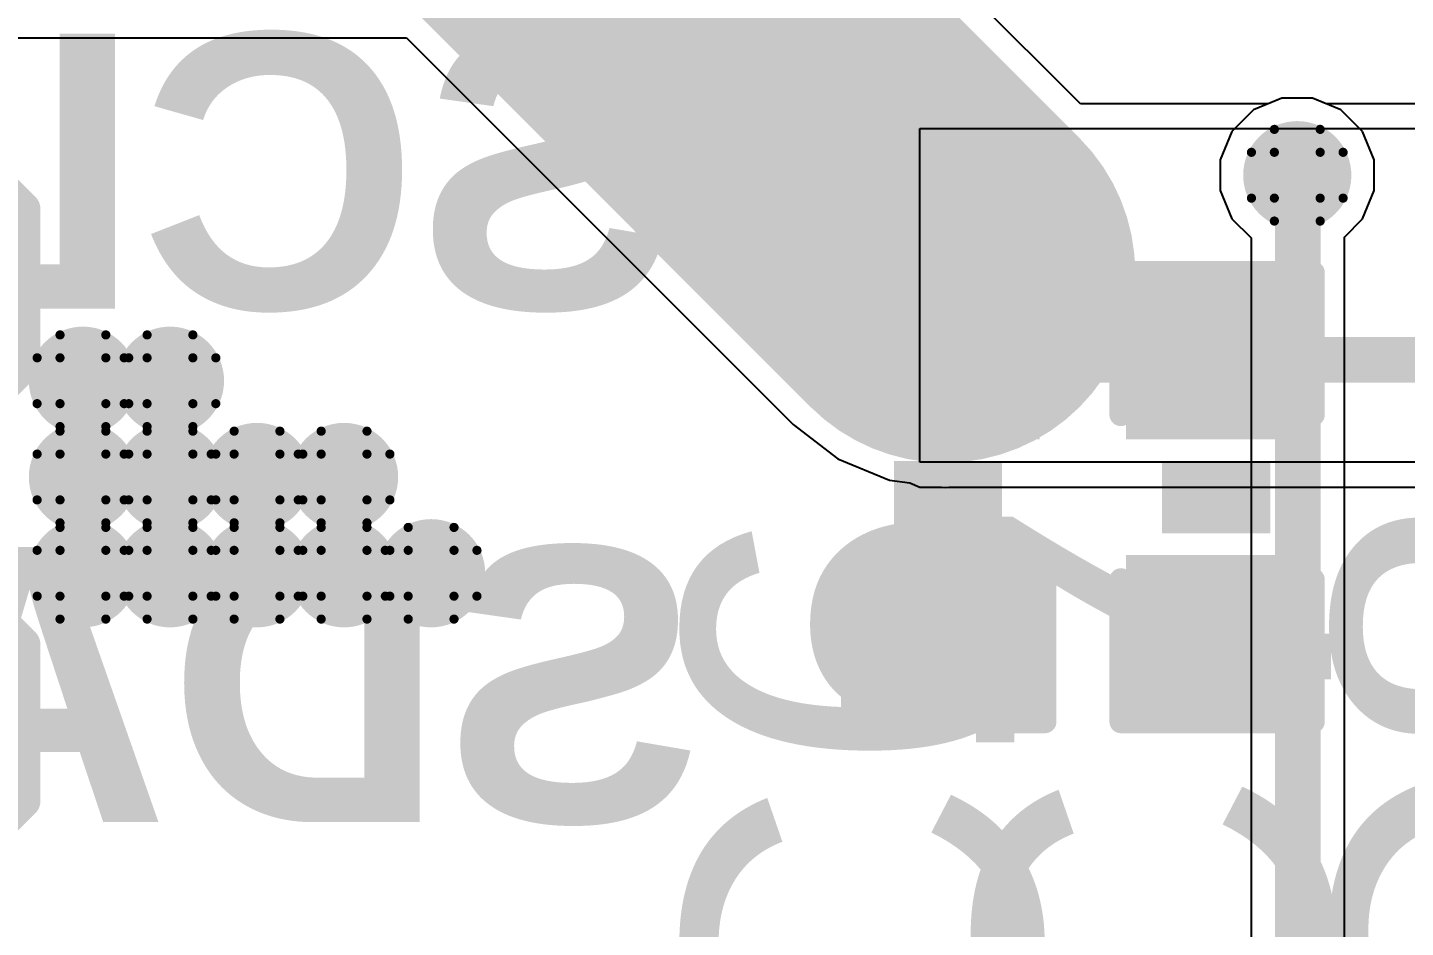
# Model space of a CAD drawing. Header units: inches. Extents: x -1 to 13, y -1.6 to 0.5.
# Drawn here: x -0.5891 to -0.2883, y -0.6403 to -0.4439 of the extents above; entities that cross this region are included whole.
import ezdxf

# ---------------------------------------------------------------- set-up
doc = ezdxf.new("R2010")
doc.units = ezdxf.units.IN
doc.header["$MEASUREMENT"] = 0
for name, color, linetype in [('Bottom Layer', 5, 'Continuous'), ('Bottom Overlay', 54, 'Continuous'), ('Bottom Paste', 16, 'Continuous'), ('Bottom Solder', 6, 'Continuous'), ('Drill Drawing', 1, 'Continuous'), ('Top Glue Points', 56, 'Continuous'), ('Top Layer', 1, 'Continuous'), ('Top Overlay', 2, 'Continuous'), ('Top Paste', 8, 'Continuous'), ('Top Solder', 216, 'Continuous'), ('Via Holes', 16, 'Continuous')]:
    doc.layers.add(name, color=color, linetype=linetype)
doc.styles.add('Arial', font='', dxfattribs={"height": 0.2})
doc.styles.add('Arial_Bold', font='', dxfattribs={"height": 0.2})
doc.styles.get('Arial').set_extended_font_data('Arial')
doc.styles.get('Arial_Bold').set_extended_font_data('Arial', bold=True)

# ---------------------------------------------------------------- blocks, each defined once
blk = doc.blocks.new('CAP_0603_24')
at = {"layer": 'Top Layer'}
for points in [[(-0.015, 0.0175), (-0.015, -0.0175), (-0.045, -0.0175), (-0.045, 0.0175)], [(0.045, 0.0175), (0.045, -0.0175), (0.015, -0.0175), (0.015, 0.0175)]]:
    blk.add_hatch(color=1, dxfattribs=at).paths.add_polyline_path(points)
at = {"layer": 'Top Paste'}
for points in [[(-0.015, 0.0175), (-0.015, -0.0175), (-0.045, -0.0175), (-0.045, 0.0175)], [(0.045, 0.0175), (0.045, -0.0175), (0.015, -0.0175), (0.015, 0.0175)]]:
    blk.add_hatch(color=8, dxfattribs=at).paths.add_polyline_path(points)
at = {"layer": 'Top Solder'}
for points in [[(-0.01264, 0.01986), (-0.01264, -0.01986), (-0.04736, -0.01986), (-0.04736, 0.01986)], [(0.04736, 0.01986), (0.04736, -0.01986), (0.01264, -0.01986), (0.01264, 0.01986)]]:
    blk.add_hatch(color=216, dxfattribs=at).paths.add_polyline_path(points)
at = {"layer": 'Top Overlay', "const_width": 0.005}
for points in [[(-0.049, 0.021), (-0.049, -0.021)], [(-0.049, 0.021), (-0.018, 0.021)], [(0.018, 0.021), (0.049, 0.021)], [(0.049, 0.021), (0.049, -0.021)], [(-0.049, -0.021), (-0.018, -0.021)], [(0.018, -0.021), (0.049, -0.021)]]:
    blk.add_lwpolyline(points, dxfattribs=at)
at = {"layer": 'Top Overlay', "const_width": 0.0025}
for points in [[(-0.05025, 0.021, 1), (-0.04775, 0.021, 1)], [(-0.05025, 0.021, 1), (-0.04775, 0.021, 1)], [(-0.01925, 0.021, 1), (-0.01675, 0.021, 1)], [(0.01675, 0.021, 1), (0.01925, 0.021, 1)], [(0.04775, 0.021, 1), (0.05025, 0.021, 1)], [(0.04775, 0.021, 1), (0.05025, 0.021, 1)], [(-0.05025, -0.021, 1), (-0.04775, -0.021, 1)], [(-0.05025, -0.021, 1), (-0.04775, -0.021, 1)], [(-0.01925, -0.021, 1), (-0.01675, -0.021, 1)], [(0.01675, -0.021, 1), (0.01925, -0.021, 1)], [(0.04775, -0.021, 1), (0.05025, -0.021, 1)], [(0.04775, -0.021, 1), (0.05025, -0.021, 1)]]:
    blk.add_lwpolyline(points, format="xyb", close=True, dxfattribs=at)
blk = doc.blocks.new('CAP_0603_25')
at = {"layer": 'Top Layer'}
for points in [[(-0.015, 0.0175), (-0.015, -0.0175), (-0.045, -0.0175), (-0.045, 0.0175)], [(0.045, 0.0175), (0.045, -0.0175), (0.015, -0.0175), (0.015, 0.0175)]]:
    blk.add_hatch(color=1, dxfattribs=at).paths.add_polyline_path(points)
at = {"layer": 'Top Paste'}
for points in [[(-0.015, 0.0175), (-0.015, -0.0175), (-0.045, -0.0175), (-0.045, 0.0175)], [(0.045, 0.0175), (0.045, -0.0175), (0.015, -0.0175), (0.015, 0.0175)]]:
    blk.add_hatch(color=8, dxfattribs=at).paths.add_polyline_path(points)
at = {"layer": 'Top Solder'}
for points in [[(-0.01264, 0.01986), (-0.01264, -0.01986), (-0.04736, -0.01986), (-0.04736, 0.01986)], [(0.04736, 0.01986), (0.04736, -0.01986), (0.01264, -0.01986), (0.01264, 0.01986)]]:
    blk.add_hatch(color=216, dxfattribs=at).paths.add_polyline_path(points)
at = {"layer": 'Top Overlay', "const_width": 0.005}
for points in [[(-0.049, 0.021), (-0.049, -0.021)], [(-0.049, 0.021), (-0.018, 0.021)], [(0.018, 0.021), (0.049, 0.021)], [(0.049, 0.021), (0.049, -0.021)], [(-0.049, -0.021), (-0.018, -0.021)], [(0.018, -0.021), (0.049, -0.021)]]:
    blk.add_lwpolyline(points, dxfattribs=at)
at = {"layer": 'Top Overlay', "const_width": 0.0025}
for points in [[(-0.05025, 0.021, 1), (-0.04775, 0.021, 1)], [(-0.05025, 0.021, 1), (-0.04775, 0.021, 1)], [(-0.01925, 0.021, 1), (-0.01675, 0.021, 1)], [(0.01675, 0.021, 1), (0.01925, 0.021, 1)], [(0.04775, 0.021, 1), (0.05025, 0.021, 1)], [(0.04775, 0.021, 1), (0.05025, 0.021, 1)], [(-0.05025, -0.021, 1), (-0.04775, -0.021, 1)], [(-0.05025, -0.021, 1), (-0.04775, -0.021, 1)], [(-0.01925, -0.021, 1), (-0.01675, -0.021, 1)], [(0.01675, -0.021, 1), (0.01925, -0.021, 1)], [(0.04775, -0.021, 1), (0.05025, -0.021, 1)], [(0.04775, -0.021, 1), (0.05025, -0.021, 1)]]:
    blk.add_lwpolyline(points, format="xyb", close=True, dxfattribs=at)
blk = doc.blocks.new('TEST_POINT_B_90')
at = {"layer": 'Bottom Layer'}
blk.add_hatch(color=5, dxfattribs=at).paths.add_polyline_path([(0.015, 0.03), (-0.015, 0.03), (-0.03, 0.015), (-0.03, -0.015), (-0.015, -0.03), (0.015, -0.03), (0.03, -0.015), (0.03, 0.015)])
at = {"layer": 'Bottom Paste'}
blk.add_hatch(color=16, dxfattribs=at).paths.add_polyline_path([(0.015, 0.03), (-0.015, 0.03), (-0.03, 0.015), (-0.03, -0.015), (-0.015, -0.03), (0.015, -0.03), (0.03, -0.015), (0.03, 0.015)])
at = {"layer": 'Bottom Solder'}
blk.add_hatch(color=6, dxfattribs=at).paths.add_polyline_path([(0.017, 0.034), (-0.017, 0.034), (-0.034, 0.017), (-0.034, -0.017), (-0.017, -0.034), (0.017, -0.034), (0.034, -0.017), (0.034, 0.017)])
at = {"layer": 'Bottom Overlay', "const_width": 0.00787}
for points in [[(-0.037, 0.017), (-0.017, 0.037)], [(0.017, 0.037), (-0.017, 0.037)], [(0.037, 0.017), (0.017, 0.037)], [(-0.037, -0.017), (-0.037, 0.017)], [(0.037, -0.017), (0.037, 0.017)], [(-0.017, -0.037), (-0.037, -0.017)], [(0.017, -0.037), (0.037, -0.017)], [(0.017, -0.037), (-0.017, -0.037)]]:
    blk.add_lwpolyline(points, dxfattribs=at)
at = {"layer": 'Bottom Overlay', "const_width": 0.00394}
for points in [[(-0.01897, 0.037, 1), (-0.01503, 0.037, 1)], [(-0.01897, 0.037, 1), (-0.01503, 0.037, 1)], [(0.01503, 0.037, 1), (0.01897, 0.037, 1)], [(0.01503, 0.037, 1), (0.01897, 0.037, 1)], [(-0.03897, 0.017, 1), (-0.03503, 0.017, 1)], [(-0.03897, 0.017, 1), (-0.03503, 0.017, 1)], [(0.03503, 0.017, 1), (0.03897, 0.017, 1)], [(0.03503, 0.017, 1), (0.03897, 0.017, 1)], [(-0.03897, -0.017, 1), (-0.03503, -0.017, 1)], [(-0.03897, -0.017, 1), (-0.03503, -0.017, 1)], [(0.03503, -0.017, 1), (0.03897, -0.017, 1)], [(0.03503, -0.017, 1), (0.03897, -0.017, 1)], [(-0.01897, -0.037, 1), (-0.01503, -0.037, 1)], [(-0.01897, -0.037, 1), (-0.01503, -0.037, 1)], [(0.01503, -0.037, 1), (0.01897, -0.037, 1)], [(0.01503, -0.037, 1), (0.01897, -0.037, 1)]]:
    blk.add_lwpolyline(points, format="xyb", close=True, dxfattribs=at)
blk = doc.blocks.new('TEST_POINT_B_91')
at = {"layer": 'Bottom Layer'}
blk.add_hatch(color=5, dxfattribs=at).paths.add_polyline_path([(0.015, 0.03), (-0.015, 0.03), (-0.03, 0.015), (-0.03, -0.015), (-0.015, -0.03), (0.015, -0.03), (0.03, -0.015), (0.03, 0.015)])
at = {"layer": 'Bottom Paste'}
blk.add_hatch(color=16, dxfattribs=at).paths.add_polyline_path([(0.015, 0.03), (-0.015, 0.03), (-0.03, 0.015), (-0.03, -0.015), (-0.015, -0.03), (0.015, -0.03), (0.03, -0.015), (0.03, 0.015)])
at = {"layer": 'Bottom Solder'}
blk.add_hatch(color=6, dxfattribs=at).paths.add_polyline_path([(0.017, 0.034), (-0.017, 0.034), (-0.034, 0.017), (-0.034, -0.017), (-0.017, -0.034), (0.017, -0.034), (0.034, -0.017), (0.034, 0.017)])
at = {"layer": 'Bottom Overlay', "const_width": 0.00787}
for points in [[(-0.037, 0.017), (-0.017, 0.037)], [(0.017, 0.037), (-0.017, 0.037)], [(0.037, 0.017), (0.017, 0.037)], [(-0.037, -0.017), (-0.037, 0.017)], [(0.037, -0.017), (0.037, 0.017)], [(-0.017, -0.037), (-0.037, -0.017)], [(0.017, -0.037), (0.037, -0.017)], [(0.017, -0.037), (-0.017, -0.037)]]:
    blk.add_lwpolyline(points, dxfattribs=at)
at = {"layer": 'Bottom Overlay', "const_width": 0.00394}
for points in [[(-0.01897, 0.037, 1), (-0.01503, 0.037, 1)], [(-0.01897, 0.037, 1), (-0.01503, 0.037, 1)], [(0.01503, 0.037, 1), (0.01897, 0.037, 1)], [(0.01503, 0.037, 1), (0.01897, 0.037, 1)], [(-0.03897, 0.017, 1), (-0.03503, 0.017, 1)], [(-0.03897, 0.017, 1), (-0.03503, 0.017, 1)], [(0.03503, 0.017, 1), (0.03897, 0.017, 1)], [(0.03503, 0.017, 1), (0.03897, 0.017, 1)], [(-0.03897, -0.017, 1), (-0.03503, -0.017, 1)], [(-0.03897, -0.017, 1), (-0.03503, -0.017, 1)], [(0.03503, -0.017, 1), (0.03897, -0.017, 1)], [(0.03503, -0.017, 1), (0.03897, -0.017, 1)], [(-0.01897, -0.037, 1), (-0.01503, -0.037, 1)], [(-0.01897, -0.037, 1), (-0.01503, -0.037, 1)], [(0.01503, -0.037, 1), (0.01897, -0.037, 1)], [(0.01503, -0.037, 1), (0.01897, -0.037, 1)]]:
    blk.add_lwpolyline(points, format="xyb", close=True, dxfattribs=at)

msp = doc.modelspace()

# ---------------------------------------------------------------- hatches: boundary and pattern name
at = {"layer": 'Bottom Layer'}
h = msp.add_hatch(color=5, dxfattribs=at)
edge = h.paths.add_edge_path()
edge.add_arc((-0.31194, -0.47616), 0.01181, 0, 360)
h = msp.add_hatch(color=5, dxfattribs=at)
edge = h.paths.add_edge_path()
edge.add_arc((-0.577, -0.521), 0.01181, 0, 360)
h = msp.add_hatch(color=5, dxfattribs=at)
edge = h.paths.add_edge_path()
edge.add_arc((-0.558, -0.521), 0.01181, 0, 360)
h = msp.add_hatch(color=5, dxfattribs=at)
edge = h.paths.add_edge_path()
edge.add_arc((-0.577, -0.542), 0.01181, 0, 360)
h = msp.add_hatch(color=5, dxfattribs=at)
edge = h.paths.add_edge_path()
edge.add_arc((-0.558, -0.542), 0.01181, 0, 360)
h = msp.add_hatch(color=5, dxfattribs=at)
edge = h.paths.add_edge_path()
edge.add_arc((-0.539, -0.542), 0.01181, 0, 360)
h = msp.add_hatch(color=5, dxfattribs=at)
edge = h.paths.add_edge_path()
edge.add_arc((-0.52, -0.542), 0.01181, 0, 360)
h = msp.add_hatch(color=5, dxfattribs=at)
edge = h.paths.add_edge_path()
edge.add_arc((-0.577, -0.563), 0.01181, 0, 360)
h = msp.add_hatch(color=5, dxfattribs=at)
edge = h.paths.add_edge_path()
edge.add_arc((-0.558, -0.563), 0.01181, 0, 360)
h = msp.add_hatch(color=5, dxfattribs=at)
edge = h.paths.add_edge_path()
edge.add_arc((-0.539, -0.563), 0.01181, 0, 360)
h = msp.add_hatch(color=5, dxfattribs=at)
edge = h.paths.add_edge_path()
edge.add_arc((-0.52, -0.563), 0.01181, 0, 360)
h = msp.add_hatch(color=5, dxfattribs=at)
edge = h.paths.add_edge_path()
edge.add_arc((-0.501, -0.563), 0.01181, 0, 360)
at = {"layer": 'Top Glue Points'}
for points in [[(-0.37638, -0.55427), (-0.37638, -0.53853), (-0.4, -0.53853), (-0.4, -0.55427)], [(-0.31782, -0.55427), (-0.31782, -0.53853), (-0.34144, -0.53853), (-0.34144, -0.55427)]]:
    msp.add_hatch(color=56, dxfattribs=at).paths.add_polyline_path(points)
at = {"layer": 'Top Layer'}
h = msp.add_hatch(color=1, dxfattribs=at)
edge = h.paths.add_edge_path()
edge.add_arc((-0.31194, -0.47616), 0.01181, 0, 360)
h = msp.add_hatch(color=1, dxfattribs=at)
edge = h.paths.add_edge_path()
edge.add_arc((-0.577, -0.521), 0.01181, 0, 360)
h = msp.add_hatch(color=1, dxfattribs=at)
edge = h.paths.add_edge_path()
edge.add_arc((-0.558, -0.521), 0.01181, 0, 360)
h = msp.add_hatch(color=1, dxfattribs=at)
edge = h.paths.add_edge_path()
edge.add_arc((-0.577, -0.542), 0.01181, 0, 360)
h = msp.add_hatch(color=1, dxfattribs=at)
edge = h.paths.add_edge_path()
edge.add_arc((-0.558, -0.542), 0.01181, 0, 360)
h = msp.add_hatch(color=1, dxfattribs=at)
edge = h.paths.add_edge_path()
edge.add_arc((-0.539, -0.542), 0.01181, 0, 360)
h = msp.add_hatch(color=1, dxfattribs=at)
edge = h.paths.add_edge_path()
edge.add_arc((-0.52, -0.542), 0.01181, 0, 360)
h = msp.add_hatch(color=1, dxfattribs=at)
edge = h.paths.add_edge_path()
edge.add_arc((-0.577, -0.563), 0.01181, 0, 360)
h = msp.add_hatch(color=1, dxfattribs=at)
edge = h.paths.add_edge_path()
edge.add_arc((-0.558, -0.563), 0.01181, 0, 360)
h = msp.add_hatch(color=1, dxfattribs=at)
edge = h.paths.add_edge_path()
edge.add_arc((-0.539, -0.563), 0.01181, 0, 360)
h = msp.add_hatch(color=1, dxfattribs=at)
edge = h.paths.add_edge_path()
edge.add_arc((-0.52, -0.563), 0.01181, 0, 360)
h = msp.add_hatch(color=1, dxfattribs=at)
edge = h.paths.add_edge_path()
edge.add_arc((-0.501, -0.563), 0.01181, 0, 360)
at = {"layer": 'Via Holes'}
h = msp.add_hatch(color=7, dxfattribs=at)
edge = h.paths.add_edge_path()
edge.add_arc((-0.31194, -0.47616), 0.00591, 0, 360)
h = msp.add_hatch(color=7, dxfattribs=at)
edge = h.paths.add_edge_path()
edge.add_arc((-0.577, -0.521), 0.00591, 0, 360)
h = msp.add_hatch(color=7, dxfattribs=at)
edge = h.paths.add_edge_path()
edge.add_arc((-0.558, -0.521), 0.00591, 0, 360)
h = msp.add_hatch(color=7, dxfattribs=at)
edge = h.paths.add_edge_path()
edge.add_arc((-0.577, -0.542), 0.00591, 0, 360)
h = msp.add_hatch(color=7, dxfattribs=at)
edge = h.paths.add_edge_path()
edge.add_arc((-0.558, -0.542), 0.00591, 0, 360)
h = msp.add_hatch(color=7, dxfattribs=at)
edge = h.paths.add_edge_path()
edge.add_arc((-0.539, -0.542), 0.00591, 0, 360)
h = msp.add_hatch(color=7, dxfattribs=at)
edge = h.paths.add_edge_path()
edge.add_arc((-0.52, -0.542), 0.00591, 0, 360)
h = msp.add_hatch(color=7, dxfattribs=at)
edge = h.paths.add_edge_path()
edge.add_arc((-0.577, -0.563), 0.00591, 0, 360)
h = msp.add_hatch(color=7, dxfattribs=at)
edge = h.paths.add_edge_path()
edge.add_arc((-0.558, -0.563), 0.00591, 0, 360)
h = msp.add_hatch(color=7, dxfattribs=at)
edge = h.paths.add_edge_path()
edge.add_arc((-0.539, -0.563), 0.00591, 0, 360)
h = msp.add_hatch(color=7, dxfattribs=at)
edge = h.paths.add_edge_path()
edge.add_arc((-0.52, -0.563), 0.00591, 0, 360)
h = msp.add_hatch(color=7, dxfattribs=at)
edge = h.paths.add_edge_path()
edge.add_arc((-0.501, -0.563), 0.00591, 0, 360)

# ---------------------------------------------------------------- linework, layer by layer
at = {"layer": 'Bottom Layer'}
for p, q in [((-0.31528, -0.45935), (-0.32146, -0.46191)), ((-0.3086, -0.45935), (-0.31528, -0.45935)), ((-0.30242, -0.46191), (-0.3086, -0.45935)), ((-0.32146, -0.46191), (-0.32619, -0.46664)), ((-0.29769, -0.46664), (-0.30242, -0.46191)), ((-0.32619, -0.46664), (-0.32875, -0.47282)), ((-0.29513, -0.47282), (-0.29769, -0.46664)), ((-0.32875, -0.47282), (-0.32875, -0.47951)), ((-0.29513, -0.47951), (-0.29513, -0.47282)), ((-0.32875, -0.47951), (-0.32619, -0.48569)), ((-0.29769, -0.48569), (-0.29513, -0.47951)), ((-0.32619, -0.48569), (-0.32203, -0.48985)), ((-0.30164, -0.48964), (-0.29769, -0.48569)), ((-0.32203, -0.48985), (-0.32203, -0.68219)), ((-0.30164, -0.68642), (-0.30164, -0.48964))]:
    msp.add_line(p, q, dxfattribs=at)
at = {"layer": 'Bottom Layer', "const_width": 0.01}
for points in [[(-0.31194, -0.47616), (-0.31183, -0.47627)], [(-0.31183, -0.68642), (-0.31183, -0.47627)]]:
    msp.add_lwpolyline(points, dxfattribs=at)
at = {"layer": 'Bottom Layer', "const_width": 0.005}
for points in [[(-0.31444, -0.47616, 1), (-0.30944, -0.47616, 1)], [(-0.31433, -0.47627, 1), (-0.30933, -0.47627, 1)], [(-0.31433, -0.47627, 1), (-0.30933, -0.47627, 1)]]:
    msp.add_lwpolyline(points, format="xyb", close=True, dxfattribs=at)
at = {"layer": 'Drill Drawing', "const_width": 0.002}
for points in [[(-0.31694, -0.47116), (-0.31694, -0.46616)], [(-0.31694, -0.46616), (-0.30694, -0.46616)], [(-0.30694, -0.47116), (-0.30694, -0.46616)], [(-0.32194, -0.48116), (-0.32194, -0.47116)], [(-0.32194, -0.47116), (-0.31694, -0.47116)], [(-0.30694, -0.47116), (-0.30194, -0.47116)], [(-0.30194, -0.48116), (-0.30194, -0.47116)], [(-0.32194, -0.48116), (-0.31694, -0.48116)], [(-0.31694, -0.48616), (-0.31694, -0.48116)], [(-0.30694, -0.48116), (-0.30194, -0.48116)], [(-0.30694, -0.48616), (-0.30694, -0.48116)], [(-0.31694, -0.48616), (-0.30694, -0.48616)], [(-0.582, -0.516), (-0.582, -0.511)], [(-0.582, -0.511), (-0.572, -0.511)], [(-0.572, -0.516), (-0.572, -0.511)], [(-0.563, -0.516), (-0.563, -0.511)], [(-0.563, -0.511), (-0.553, -0.511)], [(-0.553, -0.516), (-0.553, -0.511)], [(-0.587, -0.526), (-0.587, -0.516)], [(-0.587, -0.516), (-0.582, -0.516)], [(-0.572, -0.516), (-0.567, -0.516)], [(-0.568, -0.526), (-0.568, -0.516)], [(-0.568, -0.516), (-0.563, -0.516)], [(-0.567, -0.526), (-0.567, -0.516)], [(-0.553, -0.516), (-0.548, -0.516)], [(-0.548, -0.526), (-0.548, -0.516)], [(-0.587, -0.526), (-0.582, -0.526)], [(-0.582, -0.531), (-0.582, -0.526)], [(-0.572, -0.526), (-0.567, -0.526)], [(-0.572, -0.531), (-0.572, -0.526)], [(-0.568, -0.526), (-0.563, -0.526)], [(-0.563, -0.531), (-0.563, -0.526)], [(-0.553, -0.526), (-0.548, -0.526)], [(-0.553, -0.531), (-0.553, -0.526)], [(-0.582, -0.531), (-0.572, -0.531)], [(-0.582, -0.537), (-0.582, -0.532)], [(-0.582, -0.532), (-0.572, -0.532)], [(-0.572, -0.537), (-0.572, -0.532)], [(-0.563, -0.531), (-0.553, -0.531)], [(-0.563, -0.537), (-0.563, -0.532)], [(-0.563, -0.532), (-0.553, -0.532)], [(-0.553, -0.537), (-0.553, -0.532)], [(-0.544, -0.537), (-0.544, -0.532)], [(-0.544, -0.532), (-0.534, -0.532)], [(-0.534, -0.537), (-0.534, -0.532)], [(-0.525, -0.537), (-0.525, -0.532)], [(-0.525, -0.532), (-0.515, -0.532)], [(-0.515, -0.537), (-0.515, -0.532)], [(-0.587, -0.547), (-0.587, -0.537)], [(-0.587, -0.537), (-0.582, -0.537)], [(-0.572, -0.537), (-0.567, -0.537)], [(-0.568, -0.547), (-0.568, -0.537)], [(-0.568, -0.537), (-0.563, -0.537)], [(-0.567, -0.547), (-0.567, -0.537)], [(-0.553, -0.537), (-0.548, -0.537)], [(-0.549, -0.547), (-0.549, -0.537)], [(-0.549, -0.537), (-0.544, -0.537)], [(-0.548, -0.547), (-0.548, -0.537)], [(-0.534, -0.537), (-0.529, -0.537)], [(-0.53, -0.547), (-0.53, -0.537)], [(-0.53, -0.537), (-0.525, -0.537)], [(-0.529, -0.547), (-0.529, -0.537)], [(-0.515, -0.537), (-0.51, -0.537)], [(-0.51, -0.547), (-0.51, -0.537)], [(-0.587, -0.547), (-0.582, -0.547)], [(-0.582, -0.552), (-0.582, -0.547)], [(-0.572, -0.547), (-0.567, -0.547)], [(-0.572, -0.552), (-0.572, -0.547)], [(-0.568, -0.547), (-0.563, -0.547)], [(-0.563, -0.552), (-0.563, -0.547)], [(-0.553, -0.547), (-0.548, -0.547)], [(-0.553, -0.552), (-0.553, -0.547)], [(-0.549, -0.547), (-0.544, -0.547)], [(-0.544, -0.552), (-0.544, -0.547)], [(-0.534, -0.547), (-0.529, -0.547)], [(-0.534, -0.552), (-0.534, -0.547)], [(-0.53, -0.547), (-0.525, -0.547)], [(-0.525, -0.552), (-0.525, -0.547)], [(-0.515, -0.547), (-0.51, -0.547)], [(-0.515, -0.552), (-0.515, -0.547)], [(-0.582, -0.552), (-0.572, -0.552)], [(-0.582, -0.558), (-0.582, -0.553)], [(-0.582, -0.553), (-0.572, -0.553)], [(-0.572, -0.558), (-0.572, -0.553)], [(-0.563, -0.552), (-0.553, -0.552)], [(-0.563, -0.558), (-0.563, -0.553)], [(-0.563, -0.553), (-0.553, -0.553)], [(-0.553, -0.558), (-0.553, -0.553)], [(-0.544, -0.552), (-0.534, -0.552)], [(-0.544, -0.558), (-0.544, -0.553)], [(-0.544, -0.553), (-0.534, -0.553)], [(-0.534, -0.558), (-0.534, -0.553)], [(-0.525, -0.552), (-0.515, -0.552)], [(-0.525, -0.558), (-0.525, -0.553)], [(-0.525, -0.553), (-0.515, -0.553)], [(-0.515, -0.558), (-0.515, -0.553)], [(-0.506, -0.558), (-0.506, -0.553)], [(-0.506, -0.553), (-0.496, -0.553)], [(-0.496, -0.558), (-0.496, -0.553)], [(-0.587, -0.568), (-0.587, -0.558)], [(-0.587, -0.558), (-0.582, -0.558)], [(-0.572, -0.558), (-0.567, -0.558)], [(-0.568, -0.568), (-0.568, -0.558)], [(-0.568, -0.558), (-0.563, -0.558)], [(-0.567, -0.568), (-0.567, -0.558)], [(-0.553, -0.558), (-0.548, -0.558)], [(-0.549, -0.568), (-0.549, -0.558)], [(-0.549, -0.558), (-0.544, -0.558)], [(-0.548, -0.568), (-0.548, -0.558)], [(-0.534, -0.558), (-0.529, -0.558)], [(-0.53, -0.568), (-0.53, -0.558)], [(-0.53, -0.558), (-0.525, -0.558)], [(-0.529, -0.568), (-0.529, -0.558)], [(-0.515, -0.558), (-0.51, -0.558)], [(-0.511, -0.568), (-0.511, -0.558)], [(-0.511, -0.558), (-0.506, -0.558)], [(-0.51, -0.568), (-0.51, -0.558)], [(-0.496, -0.558), (-0.491, -0.558)], [(-0.491, -0.568), (-0.491, -0.558)], [(-0.587, -0.568), (-0.582, -0.568)], [(-0.582, -0.573), (-0.582, -0.568)], [(-0.572, -0.568), (-0.567, -0.568)], [(-0.572, -0.573), (-0.572, -0.568)], [(-0.568, -0.568), (-0.563, -0.568)], [(-0.563, -0.573), (-0.563, -0.568)], [(-0.553, -0.568), (-0.548, -0.568)], [(-0.553, -0.573), (-0.553, -0.568)], [(-0.549, -0.568), (-0.544, -0.568)], [(-0.544, -0.573), (-0.544, -0.568)], [(-0.534, -0.568), (-0.529, -0.568)], [(-0.534, -0.573), (-0.534, -0.568)], [(-0.53, -0.568), (-0.525, -0.568)], [(-0.525, -0.573), (-0.525, -0.568)], [(-0.515, -0.568), (-0.51, -0.568)], [(-0.515, -0.573), (-0.515, -0.568)], [(-0.511, -0.568), (-0.506, -0.568)], [(-0.506, -0.573), (-0.506, -0.568)], [(-0.496, -0.568), (-0.491, -0.568)], [(-0.496, -0.573), (-0.496, -0.568)], [(-0.582, -0.573), (-0.572, -0.573)], [(-0.563, -0.573), (-0.553, -0.573)], [(-0.544, -0.573), (-0.534, -0.573)], [(-0.525, -0.573), (-0.515, -0.573)], [(-0.506, -0.573), (-0.496, -0.573)]]:
    msp.add_lwpolyline(points, dxfattribs=at)
at = {"layer": 'Drill Drawing', "const_width": 0.001}
for points in [[(-0.31744, -0.46616, 1), (-0.31644, -0.46616, 1)], [(-0.31744, -0.46616, 1), (-0.31644, -0.46616, 1)], [(-0.30744, -0.46616, 1), (-0.30644, -0.46616, 1)], [(-0.30744, -0.46616, 1), (-0.30644, -0.46616, 1)], [(-0.32244, -0.47116, 1), (-0.32144, -0.47116, 1)], [(-0.32244, -0.47116, 1), (-0.32144, -0.47116, 1)], [(-0.31744, -0.47116, 1), (-0.31644, -0.47116, 1)], [(-0.31744, -0.47116, 1), (-0.31644, -0.47116, 1)], [(-0.30744, -0.47116, 1), (-0.30644, -0.47116, 1)], [(-0.30744, -0.47116, 1), (-0.30644, -0.47116, 1)], [(-0.30244, -0.47116, 1), (-0.30144, -0.47116, 1)], [(-0.30244, -0.47116, 1), (-0.30144, -0.47116, 1)], [(-0.32244, -0.48116, 1), (-0.32144, -0.48116, 1)], [(-0.32244, -0.48116, 1), (-0.32144, -0.48116, 1)], [(-0.31744, -0.48116, 1), (-0.31644, -0.48116, 1)], [(-0.31744, -0.48116, 1), (-0.31644, -0.48116, 1)], [(-0.30744, -0.48116, 1), (-0.30644, -0.48116, 1)], [(-0.30744, -0.48116, 1), (-0.30644, -0.48116, 1)], [(-0.30244, -0.48116, 1), (-0.30144, -0.48116, 1)], [(-0.30244, -0.48116, 1), (-0.30144, -0.48116, 1)], [(-0.31744, -0.48616, 1), (-0.31644, -0.48616, 1)], [(-0.31744, -0.48616, 1), (-0.31644, -0.48616, 1)], [(-0.30744, -0.48616, 1), (-0.30644, -0.48616, 1)], [(-0.30744, -0.48616, 1), (-0.30644, -0.48616, 1)], [(-0.5825, -0.511, 1), (-0.5815, -0.511, 1)], [(-0.5825, -0.511, 1), (-0.5815, -0.511, 1)], [(-0.5725, -0.511, 1), (-0.5715, -0.511, 1)], [(-0.5725, -0.511, 1), (-0.5715, -0.511, 1)], [(-0.5635, -0.511, 1), (-0.5625, -0.511, 1)], [(-0.5635, -0.511, 1), (-0.5625, -0.511, 1)], [(-0.5535, -0.511, 1), (-0.5525, -0.511, 1)], [(-0.5535, -0.511, 1), (-0.5525, -0.511, 1)], [(-0.5875, -0.516, 1), (-0.5865, -0.516, 1)], [(-0.5875, -0.516, 1), (-0.5865, -0.516, 1)], [(-0.5825, -0.516, 1), (-0.5815, -0.516, 1)], [(-0.5825, -0.516, 1), (-0.5815, -0.516, 1)], [(-0.5725, -0.516, 1), (-0.5715, -0.516, 1)], [(-0.5725, -0.516, 1), (-0.5715, -0.516, 1)], [(-0.5685, -0.516, 1), (-0.5675, -0.516, 1)], [(-0.5685, -0.516, 1), (-0.5675, -0.516, 1)], [(-0.5675, -0.516, 1), (-0.5665, -0.516, 1)], [(-0.5675, -0.516, 1), (-0.5665, -0.516, 1)], [(-0.5635, -0.516, 1), (-0.5625, -0.516, 1)], [(-0.5635, -0.516, 1), (-0.5625, -0.516, 1)], [(-0.5535, -0.516, 1), (-0.5525, -0.516, 1)], [(-0.5535, -0.516, 1), (-0.5525, -0.516, 1)], [(-0.5485, -0.516, 1), (-0.5475, -0.516, 1)], [(-0.5485, -0.516, 1), (-0.5475, -0.516, 1)], [(-0.5875, -0.526, 1), (-0.5865, -0.526, 1)], [(-0.5875, -0.526, 1), (-0.5865, -0.526, 1)], [(-0.5825, -0.526, 1), (-0.5815, -0.526, 1)], [(-0.5825, -0.526, 1), (-0.5815, -0.526, 1)], [(-0.5725, -0.526, 1), (-0.5715, -0.526, 1)], [(-0.5725, -0.526, 1), (-0.5715, -0.526, 1)], [(-0.5685, -0.526, 1), (-0.5675, -0.526, 1)], [(-0.5685, -0.526, 1), (-0.5675, -0.526, 1)], [(-0.5675, -0.526, 1), (-0.5665, -0.526, 1)], [(-0.5675, -0.526, 1), (-0.5665, -0.526, 1)], [(-0.5635, -0.526, 1), (-0.5625, -0.526, 1)], [(-0.5635, -0.526, 1), (-0.5625, -0.526, 1)], [(-0.5535, -0.526, 1), (-0.5525, -0.526, 1)], [(-0.5535, -0.526, 1), (-0.5525, -0.526, 1)], [(-0.5485, -0.526, 1), (-0.5475, -0.526, 1)], [(-0.5485, -0.526, 1), (-0.5475, -0.526, 1)], [(-0.5825, -0.531, 1), (-0.5815, -0.531, 1)], [(-0.5825, -0.531, 1), (-0.5815, -0.531, 1)], [(-0.5825, -0.532, 1), (-0.5815, -0.532, 1)], [(-0.5825, -0.532, 1), (-0.5815, -0.532, 1)], [(-0.5725, -0.531, 1), (-0.5715, -0.531, 1)], [(-0.5725, -0.531, 1), (-0.5715, -0.531, 1)], [(-0.5725, -0.532, 1), (-0.5715, -0.532, 1)], [(-0.5725, -0.532, 1), (-0.5715, -0.532, 1)], [(-0.5635, -0.531, 1), (-0.5625, -0.531, 1)], [(-0.5635, -0.531, 1), (-0.5625, -0.531, 1)], [(-0.5635, -0.532, 1), (-0.5625, -0.532, 1)], [(-0.5635, -0.532, 1), (-0.5625, -0.532, 1)], [(-0.5535, -0.531, 1), (-0.5525, -0.531, 1)], [(-0.5535, -0.531, 1), (-0.5525, -0.531, 1)], [(-0.5535, -0.532, 1), (-0.5525, -0.532, 1)], [(-0.5535, -0.532, 1), (-0.5525, -0.532, 1)], [(-0.5445, -0.532, 1), (-0.5435, -0.532, 1)], [(-0.5445, -0.532, 1), (-0.5435, -0.532, 1)], [(-0.5345, -0.532, 1), (-0.5335, -0.532, 1)], [(-0.5345, -0.532, 1), (-0.5335, -0.532, 1)], [(-0.5255, -0.532, 1), (-0.5245, -0.532, 1)], [(-0.5255, -0.532, 1), (-0.5245, -0.532, 1)], [(-0.5155, -0.532, 1), (-0.5145, -0.532, 1)], [(-0.5155, -0.532, 1), (-0.5145, -0.532, 1)], [(-0.5875, -0.537, 1), (-0.5865, -0.537, 1)], [(-0.5875, -0.537, 1), (-0.5865, -0.537, 1)], [(-0.5825, -0.537, 1), (-0.5815, -0.537, 1)], [(-0.5825, -0.537, 1), (-0.5815, -0.537, 1)], [(-0.5725, -0.537, 1), (-0.5715, -0.537, 1)], [(-0.5725, -0.537, 1), (-0.5715, -0.537, 1)], [(-0.5685, -0.537, 1), (-0.5675, -0.537, 1)], [(-0.5685, -0.537, 1), (-0.5675, -0.537, 1)], [(-0.5675, -0.537, 1), (-0.5665, -0.537, 1)], [(-0.5675, -0.537, 1), (-0.5665, -0.537, 1)], [(-0.5635, -0.537, 1), (-0.5625, -0.537, 1)], [(-0.5635, -0.537, 1), (-0.5625, -0.537, 1)], [(-0.5535, -0.537, 1), (-0.5525, -0.537, 1)], [(-0.5535, -0.537, 1), (-0.5525, -0.537, 1)], [(-0.5495, -0.537, 1), (-0.5485, -0.537, 1)], [(-0.5495, -0.537, 1), (-0.5485, -0.537, 1)], [(-0.5485, -0.537, 1), (-0.5475, -0.537, 1)], [(-0.5485, -0.537, 1), (-0.5475, -0.537, 1)], [(-0.5445, -0.537, 1), (-0.5435, -0.537, 1)], [(-0.5445, -0.537, 1), (-0.5435, -0.537, 1)], [(-0.5345, -0.537, 1), (-0.5335, -0.537, 1)], [(-0.5345, -0.537, 1), (-0.5335, -0.537, 1)], [(-0.5305, -0.537, 1), (-0.5295, -0.537, 1)], [(-0.5305, -0.537, 1), (-0.5295, -0.537, 1)], [(-0.5295, -0.537, 1), (-0.5285, -0.537, 1)], [(-0.5295, -0.537, 1), (-0.5285, -0.537, 1)], [(-0.5255, -0.537, 1), (-0.5245, -0.537, 1)], [(-0.5255, -0.537, 1), (-0.5245, -0.537, 1)], [(-0.5155, -0.537, 1), (-0.5145, -0.537, 1)], [(-0.5155, -0.537, 1), (-0.5145, -0.537, 1)], [(-0.5105, -0.537, 1), (-0.5095, -0.537, 1)], [(-0.5105, -0.537, 1), (-0.5095, -0.537, 1)], [(-0.5875, -0.547, 1), (-0.5865, -0.547, 1)], [(-0.5875, -0.547, 1), (-0.5865, -0.547, 1)], [(-0.5825, -0.547, 1), (-0.5815, -0.547, 1)], [(-0.5825, -0.547, 1), (-0.5815, -0.547, 1)], [(-0.5725, -0.547, 1), (-0.5715, -0.547, 1)], [(-0.5725, -0.547, 1), (-0.5715, -0.547, 1)], [(-0.5685, -0.547, 1), (-0.5675, -0.547, 1)], [(-0.5685, -0.547, 1), (-0.5675, -0.547, 1)], [(-0.5675, -0.547, 1), (-0.5665, -0.547, 1)], [(-0.5675, -0.547, 1), (-0.5665, -0.547, 1)], [(-0.5635, -0.547, 1), (-0.5625, -0.547, 1)], [(-0.5635, -0.547, 1), (-0.5625, -0.547, 1)], [(-0.5535, -0.547, 1), (-0.5525, -0.547, 1)], [(-0.5535, -0.547, 1), (-0.5525, -0.547, 1)], [(-0.5495, -0.547, 1), (-0.5485, -0.547, 1)], [(-0.5495, -0.547, 1), (-0.5485, -0.547, 1)], [(-0.5485, -0.547, 1), (-0.5475, -0.547, 1)], [(-0.5485, -0.547, 1), (-0.5475, -0.547, 1)], [(-0.5445, -0.547, 1), (-0.5435, -0.547, 1)], [(-0.5445, -0.547, 1), (-0.5435, -0.547, 1)], [(-0.5345, -0.547, 1), (-0.5335, -0.547, 1)], [(-0.5345, -0.547, 1), (-0.5335, -0.547, 1)], [(-0.5305, -0.547, 1), (-0.5295, -0.547, 1)], [(-0.5305, -0.547, 1), (-0.5295, -0.547, 1)], [(-0.5295, -0.547, 1), (-0.5285, -0.547, 1)], [(-0.5295, -0.547, 1), (-0.5285, -0.547, 1)], [(-0.5255, -0.547, 1), (-0.5245, -0.547, 1)], [(-0.5255, -0.547, 1), (-0.5245, -0.547, 1)], [(-0.5155, -0.547, 1), (-0.5145, -0.547, 1)], [(-0.5155, -0.547, 1), (-0.5145, -0.547, 1)], [(-0.5105, -0.547, 1), (-0.5095, -0.547, 1)], [(-0.5105, -0.547, 1), (-0.5095, -0.547, 1)], [(-0.5825, -0.552, 1), (-0.5815, -0.552, 1)], [(-0.5825, -0.552, 1), (-0.5815, -0.552, 1)], [(-0.5825, -0.553, 1), (-0.5815, -0.553, 1)], [(-0.5825, -0.553, 1), (-0.5815, -0.553, 1)], [(-0.5725, -0.552, 1), (-0.5715, -0.552, 1)], [(-0.5725, -0.552, 1), (-0.5715, -0.552, 1)], [(-0.5725, -0.553, 1), (-0.5715, -0.553, 1)], [(-0.5725, -0.553, 1), (-0.5715, -0.553, 1)], [(-0.5635, -0.552, 1), (-0.5625, -0.552, 1)], [(-0.5635, -0.552, 1), (-0.5625, -0.552, 1)], [(-0.5635, -0.553, 1), (-0.5625, -0.553, 1)], [(-0.5635, -0.553, 1), (-0.5625, -0.553, 1)], [(-0.5535, -0.552, 1), (-0.5525, -0.552, 1)], [(-0.5535, -0.552, 1), (-0.5525, -0.552, 1)], [(-0.5535, -0.553, 1), (-0.5525, -0.553, 1)], [(-0.5535, -0.553, 1), (-0.5525, -0.553, 1)], [(-0.5445, -0.552, 1), (-0.5435, -0.552, 1)], [(-0.5445, -0.552, 1), (-0.5435, -0.552, 1)], [(-0.5445, -0.553, 1), (-0.5435, -0.553, 1)], [(-0.5445, -0.553, 1), (-0.5435, -0.553, 1)], [(-0.5345, -0.552, 1), (-0.5335, -0.552, 1)], [(-0.5345, -0.552, 1), (-0.5335, -0.552, 1)], [(-0.5345, -0.553, 1), (-0.5335, -0.553, 1)], [(-0.5345, -0.553, 1), (-0.5335, -0.553, 1)], [(-0.5255, -0.552, 1), (-0.5245, -0.552, 1)], [(-0.5255, -0.552, 1), (-0.5245, -0.552, 1)], [(-0.5255, -0.553, 1), (-0.5245, -0.553, 1)], [(-0.5255, -0.553, 1), (-0.5245, -0.553, 1)], [(-0.5155, -0.552, 1), (-0.5145, -0.552, 1)], [(-0.5155, -0.552, 1), (-0.5145, -0.552, 1)], [(-0.5155, -0.553, 1), (-0.5145, -0.553, 1)], [(-0.5155, -0.553, 1), (-0.5145, -0.553, 1)], [(-0.5065, -0.553, 1), (-0.5055, -0.553, 1)], [(-0.5065, -0.553, 1), (-0.5055, -0.553, 1)], [(-0.4965, -0.553, 1), (-0.4955, -0.553, 1)], [(-0.4965, -0.553, 1), (-0.4955, -0.553, 1)], [(-0.5875, -0.558, 1), (-0.5865, -0.558, 1)], [(-0.5875, -0.558, 1), (-0.5865, -0.558, 1)], [(-0.5825, -0.558, 1), (-0.5815, -0.558, 1)], [(-0.5825, -0.558, 1), (-0.5815, -0.558, 1)], [(-0.5725, -0.558, 1), (-0.5715, -0.558, 1)], [(-0.5725, -0.558, 1), (-0.5715, -0.558, 1)], [(-0.5685, -0.558, 1), (-0.5675, -0.558, 1)], [(-0.5685, -0.558, 1), (-0.5675, -0.558, 1)], [(-0.5675, -0.558, 1), (-0.5665, -0.558, 1)], [(-0.5675, -0.558, 1), (-0.5665, -0.558, 1)], [(-0.5635, -0.558, 1), (-0.5625, -0.558, 1)], [(-0.5635, -0.558, 1), (-0.5625, -0.558, 1)], [(-0.5535, -0.558, 1), (-0.5525, -0.558, 1)], [(-0.5535, -0.558, 1), (-0.5525, -0.558, 1)], [(-0.5495, -0.558, 1), (-0.5485, -0.558, 1)], [(-0.5495, -0.558, 1), (-0.5485, -0.558, 1)], [(-0.5485, -0.558, 1), (-0.5475, -0.558, 1)], [(-0.5485, -0.558, 1), (-0.5475, -0.558, 1)], [(-0.5445, -0.558, 1), (-0.5435, -0.558, 1)], [(-0.5445, -0.558, 1), (-0.5435, -0.558, 1)], [(-0.5345, -0.558, 1), (-0.5335, -0.558, 1)], [(-0.5345, -0.558, 1), (-0.5335, -0.558, 1)], [(-0.5305, -0.558, 1), (-0.5295, -0.558, 1)], [(-0.5305, -0.558, 1), (-0.5295, -0.558, 1)], [(-0.5295, -0.558, 1), (-0.5285, -0.558, 1)], [(-0.5295, -0.558, 1), (-0.5285, -0.558, 1)], [(-0.5255, -0.558, 1), (-0.5245, -0.558, 1)], [(-0.5255, -0.558, 1), (-0.5245, -0.558, 1)], [(-0.5155, -0.558, 1), (-0.5145, -0.558, 1)], [(-0.5155, -0.558, 1), (-0.5145, -0.558, 1)], [(-0.5115, -0.558, 1), (-0.5105, -0.558, 1)], [(-0.5115, -0.558, 1), (-0.5105, -0.558, 1)], [(-0.5105, -0.558, 1), (-0.5095, -0.558, 1)], [(-0.5105, -0.558, 1), (-0.5095, -0.558, 1)], [(-0.5065, -0.558, 1), (-0.5055, -0.558, 1)], [(-0.5065, -0.558, 1), (-0.5055, -0.558, 1)], [(-0.4965, -0.558, 1), (-0.4955, -0.558, 1)], [(-0.4965, -0.558, 1), (-0.4955, -0.558, 1)], [(-0.4915, -0.558, 1), (-0.4905, -0.558, 1)], [(-0.4915, -0.558, 1), (-0.4905, -0.558, 1)], [(-0.5875, -0.568, 1), (-0.5865, -0.568, 1)], [(-0.5875, -0.568, 1), (-0.5865, -0.568, 1)], [(-0.5825, -0.568, 1), (-0.5815, -0.568, 1)], [(-0.5825, -0.568, 1), (-0.5815, -0.568, 1)], [(-0.5725, -0.568, 1), (-0.5715, -0.568, 1)], [(-0.5725, -0.568, 1), (-0.5715, -0.568, 1)], [(-0.5685, -0.568, 1), (-0.5675, -0.568, 1)], [(-0.5685, -0.568, 1), (-0.5675, -0.568, 1)], [(-0.5675, -0.568, 1), (-0.5665, -0.568, 1)], [(-0.5675, -0.568, 1), (-0.5665, -0.568, 1)], [(-0.5635, -0.568, 1), (-0.5625, -0.568, 1)], [(-0.5635, -0.568, 1), (-0.5625, -0.568, 1)], [(-0.5535, -0.568, 1), (-0.5525, -0.568, 1)], [(-0.5535, -0.568, 1), (-0.5525, -0.568, 1)], [(-0.5495, -0.568, 1), (-0.5485, -0.568, 1)], [(-0.5495, -0.568, 1), (-0.5485, -0.568, 1)], [(-0.5485, -0.568, 1), (-0.5475, -0.568, 1)], [(-0.5485, -0.568, 1), (-0.5475, -0.568, 1)], [(-0.5445, -0.568, 1), (-0.5435, -0.568, 1)], [(-0.5445, -0.568, 1), (-0.5435, -0.568, 1)], [(-0.5345, -0.568, 1), (-0.5335, -0.568, 1)], [(-0.5345, -0.568, 1), (-0.5335, -0.568, 1)], [(-0.5305, -0.568, 1), (-0.5295, -0.568, 1)], [(-0.5305, -0.568, 1), (-0.5295, -0.568, 1)], [(-0.5295, -0.568, 1), (-0.5285, -0.568, 1)], [(-0.5295, -0.568, 1), (-0.5285, -0.568, 1)], [(-0.5255, -0.568, 1), (-0.5245, -0.568, 1)], [(-0.5255, -0.568, 1), (-0.5245, -0.568, 1)], [(-0.5155, -0.568, 1), (-0.5145, -0.568, 1)], [(-0.5155, -0.568, 1), (-0.5145, -0.568, 1)], [(-0.5115, -0.568, 1), (-0.5105, -0.568, 1)], [(-0.5115, -0.568, 1), (-0.5105, -0.568, 1)], [(-0.5105, -0.568, 1), (-0.5095, -0.568, 1)], [(-0.5105, -0.568, 1), (-0.5095, -0.568, 1)], [(-0.5065, -0.568, 1), (-0.5055, -0.568, 1)], [(-0.5065, -0.568, 1), (-0.5055, -0.568, 1)], [(-0.4965, -0.568, 1), (-0.4955, -0.568, 1)], [(-0.4965, -0.568, 1), (-0.4955, -0.568, 1)], [(-0.4915, -0.568, 1), (-0.4905, -0.568, 1)], [(-0.4915, -0.568, 1), (-0.4905, -0.568, 1)], [(-0.5825, -0.573, 1), (-0.5815, -0.573, 1)], [(-0.5825, -0.573, 1), (-0.5815, -0.573, 1)], [(-0.5725, -0.573, 1), (-0.5715, -0.573, 1)], [(-0.5725, -0.573, 1), (-0.5715, -0.573, 1)], [(-0.5635, -0.573, 1), (-0.5625, -0.573, 1)], [(-0.5635, -0.573, 1), (-0.5625, -0.573, 1)], [(-0.5535, -0.573, 1), (-0.5525, -0.573, 1)], [(-0.5535, -0.573, 1), (-0.5525, -0.573, 1)], [(-0.5445, -0.573, 1), (-0.5435, -0.573, 1)], [(-0.5445, -0.573, 1), (-0.5435, -0.573, 1)], [(-0.5345, -0.573, 1), (-0.5335, -0.573, 1)], [(-0.5345, -0.573, 1), (-0.5335, -0.573, 1)], [(-0.5255, -0.573, 1), (-0.5245, -0.573, 1)], [(-0.5255, -0.573, 1), (-0.5245, -0.573, 1)], [(-0.5155, -0.573, 1), (-0.5145, -0.573, 1)], [(-0.5155, -0.573, 1), (-0.5145, -0.573, 1)], [(-0.5065, -0.573, 1), (-0.5055, -0.573, 1)], [(-0.5065, -0.573, 1), (-0.5055, -0.573, 1)], [(-0.4965, -0.573, 1), (-0.4955, -0.573, 1)], [(-0.4965, -0.573, 1), (-0.4955, -0.573, 1)]]:
    msp.add_lwpolyline(points, format="xyb", close=True, dxfattribs=at)
at = {"layer": 'Top Layer'}
for p, q in [((-0.35929, -0.46059), (-0.42418, -0.3957)), ((-0.67642, -0.4462), (-0.52762, -0.4462)), ((-0.52762, -0.4462), (-0.52761, -0.4462)), ((-0.52761, -0.4462), (-0.52761, -0.4462)), ((-0.52761, -0.4462), (-0.50634, -0.4462)), ((-0.50634, -0.4462), (-0.42197, -0.53056)), ((-0.31528, -0.45935), (-0.31826, -0.46059)), ((-0.3086, -0.45935), (-0.31528, -0.45935)), ((-0.30562, -0.46059), (-0.3086, -0.45935)), ((-0.31826, -0.46059), (-0.35929, -0.46059)), ((-0.28356, -0.46059), (-0.30562, -0.46059)), ((-0.39429, -0.53879), (-0.39429, -0.466)), ((-0.39429, -0.466), (-0.18763, -0.466)), ((-0.42197, -0.53056), (-0.41226, -0.53802)), ((-0.41226, -0.53802), (-0.40095, -0.5427)), ((-0.16829, -0.53879), (-0.39429, -0.53879)), ((-0.40095, -0.5427), (-0.39648, -0.54329)), ((-0.39648, -0.54329), (-0.39429, -0.5442)), ((-0.39429, -0.5442), (-0.3896, -0.5442)), ((-0.3896, -0.5442), (-0.38881, -0.5443)), ((-0.38881, -0.5443), (-0.38802, -0.5442)), ((-0.38802, -0.5442), (-0.16829, -0.5442))]:
    msp.add_line(p, q, dxfattribs=at)
for points, const_width in [([(-0.49367, -0.39254), (-0.38881, -0.4974)], 0.083), ([(-0.45467, -0.43154), (-0.38881, -0.4974)], 0.083), ([(-0.388, -0.5164), (-0.38795, -0.51645)], 0.01), ([(-0.38795, -0.51645), (-0.32944, -0.51645)], 0.01), ([(-0.32944, -0.51645), (-0.25776, -0.51645)], 0.01)]:
    msp.add_lwpolyline(points, dxfattribs=dict(at, const_width=const_width))
for points, const_width in [([(-0.47542, -0.43154, 1), (-0.43393, -0.43154, 1)], 0.0415), ([(-0.40956, -0.4974, 1), (-0.36806, -0.4974, 1)], 0.0415), ([(-0.40956, -0.4974, 1), (-0.36806, -0.4974, 1)], 0.0415), ([(-0.3905, -0.5164, 1), (-0.3855, -0.5164, 1)], 0.005), ([(-0.39045, -0.51645, 1), (-0.38545, -0.51645, 1)], 0.005), ([(-0.39045, -0.51645, 1), (-0.38545, -0.51645, 1)], 0.005), ([(-0.33194, -0.51645, 1), (-0.32694, -0.51645, 1)], 0.005), ([(-0.33194, -0.51645, 1), (-0.32694, -0.51645, 1)], 0.005)]:
    msp.add_lwpolyline(points, format="xyb", close=True, dxfattribs=dict(at, const_width=const_width))

# ---------------------------------------------------------------- block references
for name, p, rotation in [('TEST_POINT_B_91', (-0.6272, -0.50061), 270), ('CAP_0603_24', (-0.388, -0.5464), 90), ('CAP_0603_25', (-0.32944, -0.5464), 90), ('TEST_POINT_B_90', (-0.6272, -0.59561), 270)]:
    msp.add_blockref(name, p, dxfattribs=dict(rotation=rotation))

# ---------------------------------------------------------------- texts
at = {"layer": 'Bottom Overlay', "style": 'Arial_Bold', "text_generation_flag": 2}
for s, p in [('SCL0', (-0.448, -0.5053)), ('SDA0', (-0.442, -0.6173))]:
    msp.add_text(s, height=0.06, rotation=360, dxfattribs=at).set_placement(p)
at = {"layer": 'Top Overlay', "style": 'Arial'}
for s, p in [('C8', (-0.22635, -0.68267)), ('C6', (-0.36817, -0.68538)), ('C7', (-0.30458, -0.6836))]:
    msp.add_text(s, height=0.0775, rotation=90, dxfattribs=at).set_placement(p)

doc.saveas('drawing.dxf')
